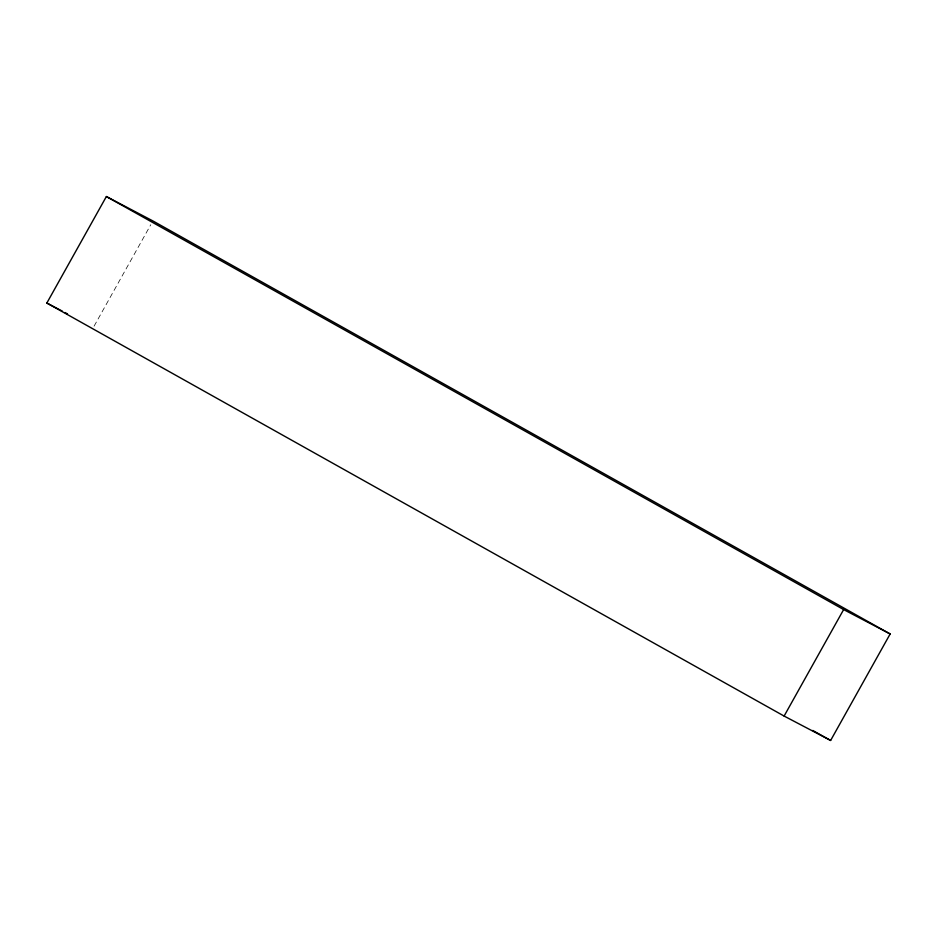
<?xml version="1.0" encoding="UTF-8"?>
<svg xmlns="http://www.w3.org/2000/svg" width="937" height="937" viewBox="0 0 937 937"><rect width="100%" height="100%" fill="white"/><g stroke="black" fill="none" stroke-linecap="round" stroke-linejoin="round"><path stroke-width="0.7" stroke-dasharray="4.68 3.51" d="M94.075 326.158L150.763 224.728"/><path stroke-width="1.41" d="M46.85 303.038L106.373 196.536L152.883 220.933L890.15 633.962L830.627 740.464L784.117 716.067L46.85 303.038L62.357 311.166M784.117 716.067L843.64 609.577L890.15 633.962M64.934 312.525L67.523 313.872M106.373 196.536L843.64 609.577M812.777 730.462L830.627 740.464"/></g></svg>
